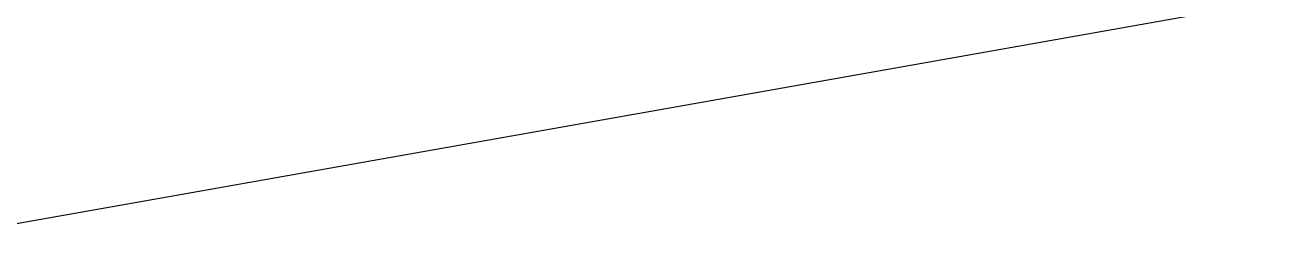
# Model space of a CAD drawing. Header units: millimetres. Extents: x -65527 to 8894748, y -37603 to 223697.
# Drawn here: x -29289.34 to -29281.86, y 101548.86 to 101550.2 of the extents above; entities that cross this region are included whole.
import ezdxf

# ---------------------------------------------------------------- set-up
doc = ezdxf.new("R2010")
doc.units = ezdxf.units.MM
doc.header["$LTSCALE"] = 10
doc.layers.add('Архитектура', color=251, linetype='Continuous')

msp = doc.modelspace()

# ---------------------------------------------------------------- linework, layer by layer
at = {"layer": 'Архитектура', "lineweight": 25, "transparency": 33554684}
msp.add_lwpolyline([(-29287.9056, 101518.0711), (-29293.0973, 101547.3636), (-29292.3071, 101548.4942), (-29269.5677, 101552.5245), (-29268.4371, 101551.7343), (-29267.7349, 101547.7726), (-29268.6528, 101547.3623), (-29268.9354, 101547.5598), (-29273.4974, 101546.7513), (-29273.5962, 101546.6099), (-29275.6993, 101544.5037), (-29276.0868, 101543.1968), (-29275.0442, 101537.3142)], dxfattribs=at)
msp.add_lwpolyline([(-29287.9056, 101518.0711), (-29293.0973, 101547.3636), (-29292.3071, 101548.4942), (-29269.5677, 101552.5245), (-29268.4371, 101551.7343), (-29267.7349, 101547.7726), (-29268.6528, 101547.3623), (-29268.9354, 101547.5598), (-29273.4974, 101546.7513), (-29273.5962, 101546.6099), (-29275.6993, 101544.5037), (-29276.0868, 101543.1968), (-29275.0442, 101537.3142)], dxfattribs=at)
msp.add_lwpolyline([(-29287.9056, 101518.0711), (-29293.0973, 101547.3636), (-29292.3071, 101548.4942), (-29269.5677, 101552.5245), (-29268.4371, 101551.7343), (-29267.7349, 101547.7726), (-29268.6528, 101547.3623), (-29268.9354, 101547.5598), (-29273.4974, 101546.7513), (-29273.5962, 101546.6099), (-29275.6993, 101544.5037), (-29276.0868, 101543.1968), (-29275.0442, 101537.3142)], dxfattribs=at)
msp.add_lwpolyline([(-29287.9056, 101518.0711), (-29293.0973, 101547.3636), (-29292.3071, 101548.4942), (-29269.5677, 101552.5245), (-29268.4371, 101551.7343), (-29267.7349, 101547.7726), (-29268.6528, 101547.3623), (-29268.9354, 101547.5598), (-29273.4974, 101546.7513), (-29273.5962, 101546.6099), (-29275.6993, 101544.5037), (-29276.0868, 101543.1968), (-29275.0442, 101537.3142)], dxfattribs=at)
msp.add_lwpolyline([(-29287.9056, 101518.0711), (-29293.0973, 101547.3636), (-29292.3071, 101548.4942), (-29269.5677, 101552.5245), (-29268.4371, 101551.7343), (-29267.7349, 101547.7726), (-29268.6528, 101547.3623), (-29268.9354, 101547.5598), (-29273.4974, 101546.7513), (-29273.5962, 101546.6099), (-29275.6993, 101544.5037), (-29276.0868, 101543.1968), (-29275.0442, 101537.3142)], dxfattribs=at)
msp.add_lwpolyline([(-29287.9056, 101518.0711), (-29293.0973, 101547.3636), (-29292.3071, 101548.4942), (-29269.5677, 101552.5245), (-29268.4371, 101551.7343), (-29267.7349, 101547.7726), (-29268.6528, 101547.3623), (-29268.9354, 101547.5598), (-29273.4974, 101546.7513), (-29273.5962, 101546.6099), (-29275.6993, 101544.5037), (-29276.0868, 101543.1968), (-29275.0442, 101537.3142)], dxfattribs=at)
msp.add_lwpolyline([(-29287.9056, 101518.0711), (-29293.0973, 101547.3636), (-29292.3071, 101548.4942), (-29269.5677, 101552.5245), (-29268.4371, 101551.7343), (-29267.7349, 101547.7726), (-29268.6528, 101547.3623), (-29268.9354, 101547.5598), (-29273.4974, 101546.7513), (-29273.5962, 101546.6099), (-29275.6993, 101544.5037), (-29276.0868, 101543.1968), (-29275.0442, 101537.3142)], dxfattribs=at)
msp.add_lwpolyline([(-29287.9056, 101518.0711), (-29293.0973, 101547.3636), (-29292.3071, 101548.4942), (-29269.5677, 101552.5245), (-29268.4371, 101551.7343), (-29267.7349, 101547.7726), (-29268.6528, 101547.3623), (-29268.9354, 101547.5598), (-29273.4974, 101546.7513), (-29273.5962, 101546.6099), (-29275.6993, 101544.5037), (-29276.0868, 101543.1968), (-29275.0442, 101537.3142)], dxfattribs=at)
msp.add_lwpolyline([(-29287.9056, 101518.0711), (-29293.0973, 101547.3636), (-29292.3071, 101548.4942), (-29269.5677, 101552.5245), (-29268.4371, 101551.7343), (-29267.7349, 101547.7726), (-29268.6528, 101547.3623), (-29268.9354, 101547.5598), (-29273.4974, 101546.7513), (-29273.5962, 101546.6099), (-29275.6993, 101544.5037), (-29276.0868, 101543.1968), (-29275.0442, 101537.3142)], dxfattribs=at)
msp.add_lwpolyline([(-29287.9056, 101518.0711), (-29293.0973, 101547.3636), (-29292.3071, 101548.4942), (-29269.5677, 101552.5245), (-29268.4371, 101551.7343), (-29267.7349, 101547.7726), (-29268.6528, 101547.3623), (-29268.9354, 101547.5598), (-29273.4974, 101546.7513), (-29273.5962, 101546.6099), (-29275.6993, 101544.5037), (-29276.0868, 101543.1968), (-29275.0442, 101537.3142)], dxfattribs=at)
msp.add_lwpolyline([(-29287.9056, 101518.0711), (-29293.0973, 101547.3636), (-29292.3071, 101548.4942), (-29269.5677, 101552.5245), (-29268.4371, 101551.7343), (-29267.7349, 101547.7726), (-29268.6528, 101547.3623), (-29268.9354, 101547.5598), (-29273.4974, 101546.7513), (-29273.5962, 101546.6099), (-29275.6993, 101544.5037), (-29276.0868, 101543.1968), (-29275.0442, 101537.3142)], dxfattribs=at)
msp.add_lwpolyline([(-29287.9056, 101518.0711), (-29293.0973, 101547.3636), (-29292.3071, 101548.4942), (-29269.5677, 101552.5245), (-29268.4371, 101551.7343), (-29267.7349, 101547.7726), (-29268.6528, 101547.3623), (-29268.9354, 101547.5598), (-29273.4974, 101546.7513), (-29273.5962, 101546.6099), (-29275.6993, 101544.5037), (-29276.0868, 101543.1968), (-29275.0442, 101537.3142)], dxfattribs=at)
msp.add_lwpolyline([(-29287.9056, 101518.0711), (-29293.0973, 101547.3636), (-29292.3071, 101548.4942), (-29269.5677, 101552.5245), (-29268.4371, 101551.7343), (-29267.7349, 101547.7726), (-29268.6528, 101547.3623), (-29268.9354, 101547.5598), (-29273.4974, 101546.7513), (-29273.5962, 101546.6099), (-29275.6993, 101544.5037), (-29276.0868, 101543.1968), (-29275.0442, 101537.3142)], dxfattribs=at)
msp.add_lwpolyline([(-29287.9056, 101518.0711), (-29293.0973, 101547.3636), (-29292.3071, 101548.4942), (-29269.5677, 101552.5245), (-29268.4371, 101551.7343), (-29267.7349, 101547.7726), (-29268.6528, 101547.3623), (-29268.9354, 101547.5598), (-29273.4974, 101546.7513), (-29273.5962, 101546.6099), (-29275.6993, 101544.5037), (-29276.0868, 101543.1968), (-29275.0442, 101537.3142)], dxfattribs=at)
msp.add_lwpolyline([(-29287.9056, 101518.0711), (-29293.0973, 101547.3636), (-29292.3071, 101548.4942), (-29269.5677, 101552.5245), (-29268.4371, 101551.7343), (-29267.7349, 101547.7726), (-29268.6528, 101547.3623), (-29268.9354, 101547.5598), (-29273.4974, 101546.7513), (-29273.5962, 101546.6099), (-29275.6993, 101544.5037), (-29276.0868, 101543.1968), (-29275.0442, 101537.3142)], dxfattribs=at)
msp.add_lwpolyline([(-29287.9056, 101518.0711), (-29293.0973, 101547.3636), (-29292.3071, 101548.4942), (-29269.5677, 101552.5245), (-29268.4371, 101551.7343), (-29267.7349, 101547.7726), (-29268.6528, 101547.3623), (-29268.9354, 101547.5598), (-29273.4974, 101546.7513), (-29273.5962, 101546.6099), (-29275.6993, 101544.5037), (-29276.0868, 101543.1968), (-29275.0442, 101537.3142)], dxfattribs=at)
msp.add_lwpolyline([(-29287.9056, 101518.0711), (-29293.0973, 101547.3636), (-29292.3071, 101548.4942), (-29269.5677, 101552.5245), (-29268.4371, 101551.7343), (-29267.7349, 101547.7726), (-29268.6528, 101547.3623), (-29268.9354, 101547.5598), (-29273.4974, 101546.7513), (-29273.5962, 101546.6099), (-29275.6993, 101544.5037), (-29276.0868, 101543.1968), (-29275.0442, 101537.3142)], dxfattribs=at)
msp.add_lwpolyline([(-29287.9056, 101518.0711), (-29293.0973, 101547.3636), (-29292.3071, 101548.4942), (-29269.5677, 101552.5245), (-29268.4371, 101551.7343), (-29267.7349, 101547.7726), (-29268.6528, 101547.3623), (-29268.9354, 101547.5598), (-29273.4974, 101546.7513), (-29273.5962, 101546.6099), (-29275.6993, 101544.5037), (-29276.0868, 101543.1968), (-29275.0442, 101537.3142)], dxfattribs=at)
msp.add_lwpolyline([(-29287.9056, 101518.0711), (-29293.0973, 101547.3636), (-29292.3071, 101548.4942), (-29269.5677, 101552.5245), (-29268.4371, 101551.7343), (-29267.7349, 101547.7726), (-29268.6528, 101547.3623), (-29268.9354, 101547.5598), (-29273.4974, 101546.7513), (-29273.5962, 101546.6099), (-29275.6993, 101544.5037), (-29276.0868, 101543.1968), (-29275.0442, 101537.3142)], dxfattribs=at)
msp.add_lwpolyline([(-29287.9056, 101518.0711), (-29293.0973, 101547.3636), (-29292.3071, 101548.4942), (-29269.5677, 101552.5245), (-29268.4371, 101551.7343), (-29267.7349, 101547.7726), (-29268.6528, 101547.3623), (-29268.9354, 101547.5598), (-29273.4974, 101546.7513), (-29273.5962, 101546.6099), (-29275.6993, 101544.5037), (-29276.0868, 101543.1968), (-29275.0442, 101537.3142)], dxfattribs=at)
msp.add_lwpolyline([(-29287.9056, 101518.0711), (-29293.0973, 101547.3636), (-29292.3071, 101548.4942), (-29269.5677, 101552.5245), (-29268.4371, 101551.7343), (-29267.7349, 101547.7726), (-29268.6528, 101547.3623), (-29268.9354, 101547.5598), (-29273.4974, 101546.7513), (-29273.5962, 101546.6099), (-29275.6993, 101544.5037), (-29276.0868, 101543.1968), (-29275.0442, 101537.3142)], dxfattribs=at)
msp.add_lwpolyline([(-29287.9056, 101518.0711), (-29293.0973, 101547.3636), (-29292.3071, 101548.4942), (-29269.5677, 101552.5245), (-29268.4371, 101551.7343), (-29267.7349, 101547.7726), (-29268.6528, 101547.3623), (-29268.9354, 101547.5598), (-29273.4974, 101546.7513), (-29273.5962, 101546.6099), (-29275.6993, 101544.5037), (-29276.0868, 101543.1968), (-29275.0442, 101537.3142)], dxfattribs=at)
msp.add_lwpolyline([(-29287.9056, 101518.0711), (-29293.0973, 101547.3636), (-29292.3071, 101548.4942), (-29269.5677, 101552.5245), (-29268.4371, 101551.7343), (-29267.7349, 101547.7726), (-29268.6528, 101547.3623), (-29268.9354, 101547.5598), (-29273.4974, 101546.7513), (-29273.5962, 101546.6099), (-29275.6993, 101544.5037), (-29276.0868, 101543.1968), (-29275.0442, 101537.3142)], dxfattribs=at)
msp.add_lwpolyline([(-29287.9056, 101518.0711), (-29293.0973, 101547.3636), (-29292.3071, 101548.4942), (-29269.5677, 101552.5245), (-29268.4371, 101551.7343), (-29267.7349, 101547.7726), (-29268.6528, 101547.3623), (-29268.9354, 101547.5598), (-29273.4974, 101546.7513), (-29273.5962, 101546.6099), (-29275.6993, 101544.5037), (-29276.0868, 101543.1968), (-29275.0442, 101537.3142)], dxfattribs=at)
msp.add_lwpolyline([(-29287.9056, 101518.0711), (-29293.0973, 101547.3636), (-29292.3071, 101548.4942), (-29269.5677, 101552.5245), (-29268.4371, 101551.7343), (-29267.7349, 101547.7726), (-29268.6528, 101547.3623), (-29268.9354, 101547.5598), (-29273.4974, 101546.7513), (-29273.5962, 101546.6099), (-29275.6993, 101544.5037), (-29276.0868, 101543.1968), (-29275.0442, 101537.3142)], dxfattribs=at)
msp.add_lwpolyline([(-29287.9056, 101518.0711), (-29293.0973, 101547.3636), (-29292.3071, 101548.4942), (-29269.5677, 101552.5245), (-29268.4371, 101551.7343), (-29267.7349, 101547.7726), (-29268.6528, 101547.3623), (-29268.9354, 101547.5598), (-29273.4974, 101546.7513), (-29273.5962, 101546.6099), (-29275.6993, 101544.5037), (-29276.0868, 101543.1968), (-29275.0442, 101537.3142)], dxfattribs=at)
msp.add_lwpolyline([(-29287.9056, 101518.0711), (-29293.0973, 101547.3636), (-29292.3071, 101548.4942), (-29269.5677, 101552.5245), (-29268.4371, 101551.7343), (-29267.7349, 101547.7726), (-29268.6528, 101547.3623), (-29268.9354, 101547.5598), (-29273.4974, 101546.7513), (-29273.5962, 101546.6099), (-29275.6993, 101544.5037), (-29276.0868, 101543.1968), (-29275.0442, 101537.3142)], dxfattribs=at)
msp.add_lwpolyline([(-29287.9056, 101518.0711), (-29293.0973, 101547.3636), (-29292.3071, 101548.4942), (-29269.5677, 101552.5245), (-29268.4371, 101551.7343), (-29267.7349, 101547.7726), (-29268.6528, 101547.3623), (-29268.9354, 101547.5598), (-29273.4974, 101546.7513), (-29273.5962, 101546.6099), (-29275.6993, 101544.5037), (-29276.0868, 101543.1968), (-29275.0442, 101537.3142)], dxfattribs=at)
msp.add_lwpolyline([(-29287.9056, 101518.0711), (-29293.0973, 101547.3636), (-29292.3071, 101548.4942), (-29269.5677, 101552.5245), (-29268.4371, 101551.7343), (-29267.7349, 101547.7726), (-29268.6528, 101547.3623), (-29268.9354, 101547.5598), (-29273.4974, 101546.7513), (-29273.5962, 101546.6099), (-29275.6993, 101544.5037), (-29276.0868, 101543.1968), (-29275.0442, 101537.3142)], dxfattribs=at)
msp.add_lwpolyline([(-29287.9056, 101518.0711), (-29293.0973, 101547.3636), (-29292.3071, 101548.4942), (-29269.5677, 101552.5245), (-29268.4371, 101551.7343), (-29267.7349, 101547.7726), (-29268.6528, 101547.3623), (-29268.9354, 101547.5598), (-29273.4974, 101546.7513), (-29273.5962, 101546.6099), (-29275.6993, 101544.5037), (-29276.0868, 101543.1968), (-29275.0442, 101537.3142)], dxfattribs=at)
msp.add_lwpolyline([(-29287.9056, 101518.0711), (-29293.0973, 101547.3636), (-29292.3071, 101548.4942), (-29269.5677, 101552.5245), (-29268.4371, 101551.7343), (-29267.7349, 101547.7726), (-29268.6528, 101547.3623), (-29268.9354, 101547.5598), (-29273.4974, 101546.7513), (-29273.5962, 101546.6099), (-29275.6993, 101544.5037), (-29276.0868, 101543.1968), (-29275.0442, 101537.3142)], dxfattribs=at)
msp.add_lwpolyline([(-29287.9056, 101518.0711), (-29293.0973, 101547.3636), (-29292.3071, 101548.4942), (-29269.5677, 101552.5245), (-29268.4371, 101551.7343), (-29267.7349, 101547.7726), (-29268.6528, 101547.3623), (-29268.9354, 101547.5598), (-29273.4974, 101546.7513), (-29273.5962, 101546.6099), (-29275.6993, 101544.5037), (-29276.0868, 101543.1968), (-29275.0442, 101537.3142)], dxfattribs=at)
msp.add_lwpolyline([(-29287.9056, 101518.0711), (-29293.0973, 101547.3636), (-29292.3071, 101548.4942), (-29269.5677, 101552.5245), (-29268.4371, 101551.7343), (-29267.7349, 101547.7726), (-29268.6528, 101547.3623), (-29268.9354, 101547.5598), (-29273.4974, 101546.7513), (-29273.5962, 101546.6099), (-29275.6993, 101544.5037), (-29276.0868, 101543.1968), (-29275.0442, 101537.3142)], dxfattribs=at)
msp.add_lwpolyline([(-29287.9056, 101518.0711), (-29293.0973, 101547.3636), (-29292.3071, 101548.4942), (-29269.5677, 101552.5245), (-29268.4371, 101551.7343), (-29267.7349, 101547.7726), (-29268.6528, 101547.3623), (-29268.9354, 101547.5598), (-29273.4974, 101546.7513), (-29273.5962, 101546.6099), (-29275.6993, 101544.5037), (-29276.0868, 101543.1968), (-29275.0442, 101537.3142)], dxfattribs=at)
msp.add_lwpolyline([(-29287.9056, 101518.0711), (-29293.0973, 101547.3636), (-29292.3071, 101548.4942), (-29269.5677, 101552.5245), (-29268.4371, 101551.7343), (-29267.7349, 101547.7726), (-29268.6528, 101547.3623), (-29268.9354, 101547.5598), (-29273.4974, 101546.7513), (-29273.5962, 101546.6099), (-29275.6993, 101544.5037), (-29276.0868, 101543.1968), (-29275.0442, 101537.3142)], dxfattribs=at)
msp.add_lwpolyline([(-29287.9056, 101518.0711), (-29293.0973, 101547.3636), (-29292.3071, 101548.4942), (-29269.5677, 101552.5245), (-29268.4371, 101551.7343), (-29267.7349, 101547.7726), (-29268.6528, 101547.3623), (-29268.9354, 101547.5598), (-29273.4974, 101546.7513), (-29273.5962, 101546.6099), (-29275.6993, 101544.5037), (-29276.0868, 101543.1968), (-29275.0442, 101537.3142)], dxfattribs=at)
msp.add_lwpolyline([(-29287.9056, 101518.0711), (-29293.0973, 101547.3636), (-29292.3071, 101548.4942), (-29269.5677, 101552.5245), (-29268.4371, 101551.7343), (-29267.7349, 101547.7726), (-29268.6528, 101547.3623), (-29268.9354, 101547.5598), (-29273.4974, 101546.7513), (-29273.5962, 101546.6099), (-29275.6993, 101544.5037), (-29276.0868, 101543.1968), (-29275.0442, 101537.3142)], dxfattribs=at)
msp.add_lwpolyline([(-29287.9056, 101518.0711), (-29293.0973, 101547.3636), (-29292.3071, 101548.4942), (-29269.5677, 101552.5245), (-29268.4371, 101551.7343), (-29267.7349, 101547.7726), (-29268.6528, 101547.3623), (-29268.9354, 101547.5598), (-29273.4974, 101546.7513), (-29273.5962, 101546.6099), (-29275.6993, 101544.5037), (-29276.0868, 101543.1968), (-29275.0442, 101537.3142)], dxfattribs=at)
msp.add_lwpolyline([(-29287.9056, 101518.0711), (-29293.0973, 101547.3636), (-29292.3071, 101548.4942), (-29269.5677, 101552.5245), (-29268.4371, 101551.7343), (-29267.7349, 101547.7726), (-29268.6528, 101547.3623), (-29268.9354, 101547.5598), (-29273.4974, 101546.7513), (-29273.5962, 101546.6099), (-29275.6993, 101544.5037), (-29276.0868, 101543.1968), (-29275.0442, 101537.3142)], dxfattribs=at)
msp.add_lwpolyline([(-29287.9056, 101518.0711), (-29293.0973, 101547.3636), (-29292.3071, 101548.4942), (-29269.5677, 101552.5245), (-29268.4371, 101551.7343), (-29267.7349, 101547.7726), (-29268.6528, 101547.3623), (-29268.9354, 101547.5598), (-29273.4974, 101546.7513), (-29273.5962, 101546.6099), (-29275.6993, 101544.5037), (-29276.0868, 101543.1968), (-29275.0442, 101537.3142)], dxfattribs=at)
msp.add_lwpolyline([(-29287.9056, 101518.0711), (-29293.0973, 101547.3636), (-29292.3071, 101548.4942), (-29269.5677, 101552.5245), (-29268.4371, 101551.7343), (-29267.7349, 101547.7726), (-29268.6528, 101547.3623), (-29268.9354, 101547.5598), (-29273.4974, 101546.7513), (-29273.5962, 101546.6099), (-29275.6993, 101544.5037), (-29276.0868, 101543.1968), (-29275.0442, 101537.3142)], dxfattribs=at)
msp.add_lwpolyline([(-29287.9056, 101518.0711), (-29293.0973, 101547.3636), (-29292.3071, 101548.4942), (-29269.5677, 101552.5245), (-29268.4371, 101551.7343), (-29267.7349, 101547.7726), (-29268.6528, 101547.3623), (-29268.9354, 101547.5598), (-29273.4974, 101546.7513), (-29273.5962, 101546.6099), (-29275.6993, 101544.5037), (-29276.0868, 101543.1968), (-29275.0442, 101537.3142)], dxfattribs=at)
msp.add_lwpolyline([(-29287.9056, 101518.0711), (-29293.0973, 101547.3636), (-29292.3071, 101548.4942), (-29269.5677, 101552.5245), (-29268.4371, 101551.7343), (-29267.7349, 101547.7726), (-29268.6528, 101547.3623), (-29268.9354, 101547.5598), (-29273.4974, 101546.7513), (-29273.5962, 101546.6099), (-29275.6993, 101544.5037), (-29276.0868, 101543.1968), (-29275.0442, 101537.3142)], dxfattribs=at)
msp.add_lwpolyline([(-29287.9056, 101518.0711), (-29293.0973, 101547.3636), (-29292.3071, 101548.4942), (-29269.5677, 101552.5245), (-29268.4371, 101551.7343), (-29267.7349, 101547.7726), (-29268.6528, 101547.3623), (-29268.9354, 101547.5598), (-29273.4974, 101546.7513), (-29273.5962, 101546.6099), (-29275.6993, 101544.5037), (-29276.0868, 101543.1968), (-29275.0442, 101537.3142)], dxfattribs=at)
msp.add_lwpolyline([(-29287.9056, 101518.0711), (-29293.0973, 101547.3636), (-29292.3071, 101548.4942), (-29269.5677, 101552.5245), (-29268.4371, 101551.7343), (-29267.7349, 101547.7726), (-29268.6528, 101547.3623), (-29268.9354, 101547.5598), (-29273.4974, 101546.7513), (-29273.5962, 101546.6099), (-29275.6993, 101544.5037), (-29276.0868, 101543.1968), (-29275.0442, 101537.3142)], dxfattribs=at)
msp.add_lwpolyline([(-29287.9056, 101518.0711), (-29293.0973, 101547.3636), (-29292.3071, 101548.4942), (-29269.5677, 101552.5245), (-29268.4371, 101551.7343), (-29267.7349, 101547.7726), (-29268.6528, 101547.3623), (-29268.9354, 101547.5598), (-29273.4974, 101546.7513), (-29273.5962, 101546.6099), (-29275.6993, 101544.5037), (-29276.0868, 101543.1968), (-29275.0442, 101537.3142)], dxfattribs=at)
msp.add_lwpolyline([(-29287.9056, 101518.0711), (-29293.0973, 101547.3636), (-29292.3071, 101548.4942), (-29269.5677, 101552.5245), (-29268.4371, 101551.7343), (-29267.7349, 101547.7726), (-29268.6528, 101547.3623), (-29268.9354, 101547.5598), (-29273.4974, 101546.7513), (-29273.5962, 101546.6099), (-29275.6993, 101544.5037), (-29276.0868, 101543.1968), (-29275.0442, 101537.3142)], dxfattribs=at)
msp.add_lwpolyline([(-29287.9056, 101518.0711), (-29293.0973, 101547.3636), (-29292.3071, 101548.4942), (-29269.5677, 101552.5245), (-29268.4371, 101551.7343), (-29267.7349, 101547.7726), (-29268.6528, 101547.3623), (-29268.9354, 101547.5598), (-29273.4974, 101546.7513), (-29273.5962, 101546.6099), (-29275.6993, 101544.5037), (-29276.0868, 101543.1968), (-29275.0442, 101537.3142)], dxfattribs=at)
msp.add_lwpolyline([(-29287.9056, 101518.0711), (-29293.0973, 101547.3636), (-29292.3071, 101548.4942), (-29269.5677, 101552.5245), (-29268.4371, 101551.7343), (-29267.7349, 101547.7726), (-29268.6528, 101547.3623), (-29268.9354, 101547.5598), (-29273.4974, 101546.7513), (-29273.5962, 101546.6099), (-29275.6993, 101544.5037), (-29276.0868, 101543.1968), (-29275.0442, 101537.3142)], dxfattribs=at)
msp.add_lwpolyline([(-29287.9056, 101518.0711), (-29293.0973, 101547.3636), (-29292.3071, 101548.4942), (-29269.5677, 101552.5245), (-29268.4371, 101551.7343), (-29267.7349, 101547.7726), (-29268.6528, 101547.3623), (-29268.9354, 101547.5598), (-29273.4974, 101546.7513), (-29273.5962, 101546.6099), (-29275.6993, 101544.5037), (-29276.0868, 101543.1968), (-29275.0442, 101537.3142)], dxfattribs=at)
msp.add_lwpolyline([(-29287.9056, 101518.0711), (-29293.0973, 101547.3636), (-29292.3071, 101548.4942), (-29269.5677, 101552.5245), (-29268.4371, 101551.7343), (-29267.7349, 101547.7726), (-29268.6528, 101547.3623), (-29268.9354, 101547.5598), (-29273.4974, 101546.7513), (-29273.5962, 101546.6099), (-29275.6993, 101544.5037), (-29276.0868, 101543.1968), (-29275.0442, 101537.3142)], dxfattribs=at)
msp.add_lwpolyline([(-29287.9056, 101518.0711), (-29293.0973, 101547.3636), (-29292.3071, 101548.4942), (-29269.5677, 101552.5245), (-29268.4371, 101551.7343), (-29267.7349, 101547.7726), (-29268.6528, 101547.3623), (-29268.9354, 101547.5598), (-29273.4974, 101546.7513), (-29273.5962, 101546.6099), (-29275.6993, 101544.5037), (-29276.0868, 101543.1968), (-29275.0442, 101537.3142)], dxfattribs=at)
msp.add_lwpolyline([(-29287.9056, 101518.0711), (-29293.0973, 101547.3636), (-29292.3071, 101548.4942), (-29269.5677, 101552.5245), (-29268.4371, 101551.7343), (-29267.7349, 101547.7726), (-29268.6528, 101547.3623), (-29268.9354, 101547.5598), (-29273.4974, 101546.7513), (-29273.5962, 101546.6099), (-29275.6993, 101544.5037), (-29276.0868, 101543.1968), (-29275.0442, 101537.3142)], dxfattribs=at)
msp.add_lwpolyline([(-29287.9056, 101518.0711), (-29293.0973, 101547.3636), (-29292.3071, 101548.4942), (-29269.5677, 101552.5245), (-29268.4371, 101551.7343), (-29267.7349, 101547.7726), (-29268.6528, 101547.3623), (-29268.9354, 101547.5598), (-29273.4974, 101546.7513), (-29273.5962, 101546.6099), (-29275.6993, 101544.5037), (-29276.0868, 101543.1968), (-29275.0442, 101537.3142)], dxfattribs=at)
msp.add_lwpolyline([(-29287.9056, 101518.0711), (-29293.0973, 101547.3636), (-29292.3071, 101548.4942), (-29269.5677, 101552.5245), (-29268.4371, 101551.7343), (-29267.7349, 101547.7726), (-29268.6528, 101547.3623), (-29268.9354, 101547.5598), (-29273.4974, 101546.7513), (-29273.5962, 101546.6099), (-29275.6993, 101544.5037), (-29276.0868, 101543.1968), (-29275.0442, 101537.3142)], dxfattribs=at)
msp.add_lwpolyline([(-29287.9056, 101518.0711), (-29293.0973, 101547.3636), (-29292.3071, 101548.4942), (-29269.5677, 101552.5245), (-29268.4371, 101551.7343), (-29267.7349, 101547.7726), (-29268.6528, 101547.3623), (-29268.9354, 101547.5598), (-29273.4974, 101546.7513), (-29273.5962, 101546.6099), (-29275.6993, 101544.5037), (-29276.0868, 101543.1968), (-29275.0442, 101537.3142)], dxfattribs=at)
msp.add_lwpolyline([(-29287.9056, 101518.0711), (-29293.0973, 101547.3636), (-29292.3071, 101548.4942), (-29269.5677, 101552.5245), (-29268.4371, 101551.7343), (-29267.7349, 101547.7726), (-29268.6528, 101547.3623), (-29268.9354, 101547.5598), (-29273.4974, 101546.7513), (-29273.5962, 101546.6099), (-29275.6993, 101544.5037), (-29276.0868, 101543.1968), (-29275.0442, 101537.3142)], dxfattribs=at)
msp.add_lwpolyline([(-29287.9056, 101518.0711), (-29293.0973, 101547.3636), (-29292.3071, 101548.4942), (-29269.5677, 101552.5245), (-29268.4371, 101551.7343), (-29267.7349, 101547.7726), (-29268.6528, 101547.3623), (-29268.9354, 101547.5598), (-29273.4974, 101546.7513), (-29273.5962, 101546.6099), (-29275.6993, 101544.5037), (-29276.0868, 101543.1968), (-29275.0442, 101537.3142)], dxfattribs=at)
msp.add_lwpolyline([(-29287.9056, 101518.0711), (-29293.0973, 101547.3636), (-29292.3071, 101548.4942), (-29269.5677, 101552.5245), (-29268.4371, 101551.7343), (-29267.7349, 101547.7726), (-29268.6528, 101547.3623), (-29268.9354, 101547.5598), (-29273.4974, 101546.7513), (-29273.5962, 101546.6099), (-29275.6993, 101544.5037), (-29276.0868, 101543.1968), (-29275.0442, 101537.3142)], dxfattribs=at)
msp.add_lwpolyline([(-29287.9056, 101518.0711), (-29293.0973, 101547.3636), (-29292.3071, 101548.4942), (-29269.5677, 101552.5245), (-29268.4371, 101551.7343), (-29267.7349, 101547.7726), (-29268.6528, 101547.3623), (-29268.9354, 101547.5598), (-29273.4974, 101546.7513), (-29273.5962, 101546.6099), (-29275.6993, 101544.5037), (-29276.0868, 101543.1968), (-29275.0442, 101537.3142)], dxfattribs=at)
msp.add_lwpolyline([(-29287.9056, 101518.0711), (-29293.0973, 101547.3636), (-29292.3071, 101548.4942), (-29269.5677, 101552.5245), (-29268.4371, 101551.7343), (-29267.7349, 101547.7726), (-29268.6528, 101547.3623), (-29268.9354, 101547.5598), (-29273.4974, 101546.7513), (-29273.5962, 101546.6099), (-29275.6993, 101544.5037), (-29276.0868, 101543.1968), (-29275.0442, 101537.3142)], dxfattribs=at)
msp.add_lwpolyline([(-29287.9056, 101518.0711), (-29293.0973, 101547.3636), (-29292.3071, 101548.4942), (-29269.5677, 101552.5245), (-29268.4371, 101551.7343), (-29267.7349, 101547.7726), (-29268.6528, 101547.3623), (-29268.9354, 101547.5598), (-29273.4974, 101546.7513), (-29273.5962, 101546.6099), (-29275.6993, 101544.5037), (-29276.0868, 101543.1968), (-29275.0442, 101537.3142)], dxfattribs=at)
msp.add_lwpolyline([(-29287.9056, 101518.0711), (-29293.0973, 101547.3636), (-29292.3071, 101548.4942), (-29269.5677, 101552.5245), (-29268.4371, 101551.7343), (-29267.7349, 101547.7726), (-29268.6528, 101547.3623), (-29268.9354, 101547.5598), (-29273.4974, 101546.7513), (-29273.5962, 101546.6099), (-29275.6993, 101544.5037), (-29276.0868, 101543.1968), (-29275.0442, 101537.3142)], dxfattribs=at)
msp.add_lwpolyline([(-29287.9056, 101518.0711), (-29293.0973, 101547.3636), (-29292.3071, 101548.4942), (-29269.5677, 101552.5245), (-29268.4371, 101551.7343), (-29267.7349, 101547.7726), (-29268.6528, 101547.3623), (-29268.9354, 101547.5598), (-29273.4974, 101546.7513), (-29273.5962, 101546.6099), (-29275.6993, 101544.5037), (-29276.0868, 101543.1968), (-29275.0442, 101537.3142)], dxfattribs=at)
msp.add_lwpolyline([(-29287.9056, 101518.0711), (-29293.0973, 101547.3636), (-29292.3071, 101548.4942), (-29269.5677, 101552.5245), (-29268.4371, 101551.7343), (-29267.7349, 101547.7726), (-29268.6528, 101547.3623), (-29268.9354, 101547.5598), (-29273.4974, 101546.7513), (-29273.5962, 101546.6099), (-29275.6993, 101544.5037), (-29276.0868, 101543.1968), (-29275.0442, 101537.3142)], dxfattribs=at)
msp.add_lwpolyline([(-29287.9056, 101518.0711), (-29293.0973, 101547.3636), (-29292.3071, 101548.4942), (-29269.5677, 101552.5245), (-29268.4371, 101551.7343), (-29267.7349, 101547.7726), (-29268.6528, 101547.3623), (-29268.9354, 101547.5598), (-29273.4974, 101546.7513), (-29273.5962, 101546.6099), (-29275.6993, 101544.5037), (-29276.0868, 101543.1968), (-29275.0442, 101537.3142)], dxfattribs=at)
msp.add_lwpolyline([(-29287.9056, 101518.0711), (-29293.0973, 101547.3636), (-29292.3071, 101548.4942), (-29269.5677, 101552.5245), (-29268.4371, 101551.7343), (-29267.7349, 101547.7726), (-29268.6528, 101547.3623), (-29268.9354, 101547.5598), (-29273.4974, 101546.7513), (-29273.5962, 101546.6099), (-29275.6993, 101544.5037), (-29276.0868, 101543.1968), (-29275.0442, 101537.3142)], dxfattribs=at)
msp.add_lwpolyline([(-29287.9056, 101518.0711), (-29293.0973, 101547.3636), (-29292.3071, 101548.4942), (-29269.5677, 101552.5245), (-29268.4371, 101551.7343), (-29267.7349, 101547.7726), (-29268.6528, 101547.3623), (-29268.9354, 101547.5598), (-29273.4974, 101546.7513), (-29273.5962, 101546.6099), (-29275.6993, 101544.5037), (-29276.0868, 101543.1968), (-29275.0442, 101537.3142)], dxfattribs=at)
msp.add_lwpolyline([(-29287.9056, 101518.0711), (-29293.0973, 101547.3636), (-29292.3071, 101548.4942), (-29269.5677, 101552.5245), (-29268.4371, 101551.7343), (-29267.7349, 101547.7726), (-29268.6528, 101547.3623), (-29268.9354, 101547.5598), (-29273.4974, 101546.7513), (-29273.5962, 101546.6099), (-29275.6993, 101544.5037), (-29276.0868, 101543.1968), (-29275.0442, 101537.3142)], dxfattribs=at)
msp.add_lwpolyline([(-29287.9056, 101518.0711), (-29293.0973, 101547.3636), (-29292.3071, 101548.4942), (-29269.5677, 101552.5245), (-29268.4371, 101551.7343), (-29267.7349, 101547.7726), (-29268.6528, 101547.3623), (-29268.9354, 101547.5598), (-29273.4974, 101546.7513), (-29273.5962, 101546.6099), (-29275.6993, 101544.5037), (-29276.0868, 101543.1968), (-29275.0442, 101537.3142)], dxfattribs=at)
msp.add_lwpolyline([(-29287.9056, 101518.0711), (-29293.0973, 101547.3636), (-29292.3071, 101548.4942), (-29269.5677, 101552.5245), (-29268.4371, 101551.7343), (-29267.7349, 101547.7726), (-29268.6528, 101547.3623), (-29268.9354, 101547.5598), (-29273.4974, 101546.7513), (-29273.5962, 101546.6099), (-29275.6993, 101544.5037), (-29276.0868, 101543.1968), (-29275.0442, 101537.3142)], dxfattribs=at)
msp.add_lwpolyline([(-29287.9056, 101518.0711), (-29293.0973, 101547.3636), (-29292.3071, 101548.4942), (-29269.5677, 101552.5245), (-29268.4371, 101551.7343), (-29267.7349, 101547.7726), (-29268.6528, 101547.3623), (-29268.9354, 101547.5598), (-29273.4974, 101546.7513), (-29273.5962, 101546.6099), (-29275.6993, 101544.5037), (-29276.0868, 101543.1968), (-29275.0442, 101537.3142)], dxfattribs=at)
msp.add_lwpolyline([(-29287.9056, 101518.0711), (-29293.0973, 101547.3636), (-29292.3071, 101548.4942), (-29269.5677, 101552.5245), (-29268.4371, 101551.7343), (-29267.7349, 101547.7726), (-29268.6528, 101547.3623), (-29268.9354, 101547.5598), (-29273.4974, 101546.7513), (-29273.5962, 101546.6099), (-29275.6993, 101544.5037), (-29276.0868, 101543.1968), (-29275.0442, 101537.3142)], dxfattribs=at)
msp.add_lwpolyline([(-29287.9056, 101518.0711), (-29293.0973, 101547.3636), (-29292.3071, 101548.4942), (-29269.5677, 101552.5245), (-29268.4371, 101551.7343), (-29267.7349, 101547.7726), (-29268.6528, 101547.3623), (-29268.9354, 101547.5598), (-29273.4974, 101546.7513), (-29273.5962, 101546.6099), (-29275.6993, 101544.5037), (-29276.0868, 101543.1968), (-29275.0442, 101537.3142)], dxfattribs=at)
msp.add_lwpolyline([(-29287.9056, 101518.0711), (-29293.0973, 101547.3636), (-29292.3071, 101548.4942), (-29269.5677, 101552.5245), (-29268.4371, 101551.7343), (-29267.7349, 101547.7726), (-29268.6528, 101547.3623), (-29268.9354, 101547.5598), (-29273.4974, 101546.7513), (-29273.5962, 101546.6099), (-29275.6993, 101544.5037), (-29276.0868, 101543.1968), (-29275.0442, 101537.3142)], dxfattribs=at)
msp.add_lwpolyline([(-29287.9056, 101518.0711), (-29293.0973, 101547.3636), (-29292.3071, 101548.4942), (-29269.5677, 101552.5245), (-29268.4371, 101551.7343), (-29267.7349, 101547.7726), (-29268.6528, 101547.3623), (-29268.9354, 101547.5598), (-29273.4974, 101546.7513), (-29273.5962, 101546.6099), (-29275.6993, 101544.5037), (-29276.0868, 101543.1968), (-29275.0442, 101537.3142)], dxfattribs=at)
msp.add_lwpolyline([(-29287.9056, 101518.0711), (-29293.0973, 101547.3636), (-29292.3071, 101548.4942), (-29269.5677, 101552.5245), (-29268.4371, 101551.7343), (-29267.7349, 101547.7726), (-29268.6528, 101547.3623), (-29268.9354, 101547.5598), (-29273.4974, 101546.7513), (-29273.5962, 101546.6099), (-29275.6993, 101544.5037), (-29276.0868, 101543.1968), (-29275.0442, 101537.3142)], dxfattribs=at)
msp.add_lwpolyline([(-29287.9056, 101518.0711), (-29293.0973, 101547.3636), (-29292.3071, 101548.4942), (-29269.5677, 101552.5245), (-29268.4371, 101551.7343), (-29267.7349, 101547.7726), (-29268.6528, 101547.3623), (-29268.9354, 101547.5598), (-29273.4974, 101546.7513), (-29273.5962, 101546.6099), (-29275.6993, 101544.5037), (-29276.0868, 101543.1968), (-29275.0442, 101537.3142)], dxfattribs=at)
msp.add_lwpolyline([(-29287.9056, 101518.0711), (-29293.0973, 101547.3636), (-29292.3071, 101548.4942), (-29269.5677, 101552.5245), (-29268.4371, 101551.7343), (-29267.7349, 101547.7726), (-29268.6528, 101547.3623), (-29268.9354, 101547.5598), (-29273.4974, 101546.7513), (-29273.5962, 101546.6099), (-29275.6993, 101544.5037), (-29276.0868, 101543.1968), (-29275.0442, 101537.3142)], dxfattribs=at)
msp.add_lwpolyline([(-29287.9056, 101518.0711), (-29293.0973, 101547.3636), (-29292.3071, 101548.4942), (-29269.5677, 101552.5245), (-29268.4371, 101551.7343), (-29267.7349, 101547.7726), (-29268.6528, 101547.3623), (-29268.9354, 101547.5598), (-29273.4974, 101546.7513), (-29273.5962, 101546.6099), (-29275.6993, 101544.5037), (-29276.0868, 101543.1968), (-29275.0442, 101537.3142)], dxfattribs=at)
msp.add_lwpolyline([(-29287.9056, 101518.0711), (-29293.0973, 101547.3636), (-29292.3071, 101548.4942), (-29269.5677, 101552.5245), (-29268.4371, 101551.7343), (-29267.7349, 101547.7726), (-29268.6528, 101547.3623), (-29268.9354, 101547.5598), (-29273.4974, 101546.7513), (-29273.5962, 101546.6099), (-29275.6993, 101544.5037), (-29276.0868, 101543.1968), (-29275.0442, 101537.3142)], dxfattribs=at)
msp.add_lwpolyline([(-29287.9056, 101518.0711), (-29293.0973, 101547.3636), (-29292.3071, 101548.4942), (-29269.5677, 101552.5245), (-29268.4371, 101551.7343), (-29267.7349, 101547.7726), (-29268.6528, 101547.3623), (-29268.9354, 101547.5598), (-29273.4974, 101546.7513), (-29273.5962, 101546.6099), (-29275.6993, 101544.5037), (-29276.0868, 101543.1968), (-29275.0442, 101537.3142)], dxfattribs=at)
msp.add_lwpolyline([(-29287.9056, 101518.0711), (-29293.0973, 101547.3636), (-29292.3071, 101548.4942), (-29269.5677, 101552.5245), (-29268.4371, 101551.7343), (-29267.7349, 101547.7726), (-29268.6528, 101547.3623), (-29268.9354, 101547.5598), (-29273.4974, 101546.7513), (-29273.5962, 101546.6099), (-29275.6993, 101544.5037), (-29276.0868, 101543.1968), (-29275.0442, 101537.3142)], dxfattribs=at)
msp.add_lwpolyline([(-29287.9056, 101518.0711), (-29293.0973, 101547.3636), (-29292.3071, 101548.4942), (-29269.5677, 101552.5245), (-29268.4371, 101551.7343), (-29267.7349, 101547.7726), (-29268.6528, 101547.3623), (-29268.9354, 101547.5598), (-29273.4974, 101546.7513), (-29273.5962, 101546.6099), (-29275.6993, 101544.5037), (-29276.0868, 101543.1968), (-29275.0442, 101537.3142)], dxfattribs=at)
msp.add_lwpolyline([(-29287.9056, 101518.0711), (-29293.0973, 101547.3636), (-29292.3071, 101548.4942), (-29269.5677, 101552.5245), (-29268.4371, 101551.7343), (-29267.7349, 101547.7726), (-29268.6528, 101547.3623), (-29268.9354, 101547.5598), (-29273.4974, 101546.7513), (-29273.5962, 101546.6099), (-29275.6993, 101544.5037), (-29276.0868, 101543.1968), (-29275.0442, 101537.3142)], dxfattribs=at)
msp.add_lwpolyline([(-29287.9056, 101518.0711), (-29293.0973, 101547.3636), (-29292.3071, 101548.4942), (-29269.5677, 101552.5245), (-29268.4371, 101551.7343), (-29267.7349, 101547.7726), (-29268.6528, 101547.3623), (-29268.9354, 101547.5598), (-29273.4974, 101546.7513), (-29273.5962, 101546.6099), (-29275.6993, 101544.5037), (-29276.0868, 101543.1968), (-29275.0442, 101537.3142)], dxfattribs=at)
msp.add_lwpolyline([(-29287.9056, 101518.0711), (-29293.0973, 101547.3636), (-29292.3071, 101548.4942), (-29269.5677, 101552.5245), (-29268.4371, 101551.7343), (-29267.7349, 101547.7726), (-29268.6528, 101547.3623), (-29268.9354, 101547.5598), (-29273.4974, 101546.7513), (-29273.5962, 101546.6099), (-29275.6993, 101544.5037), (-29276.0868, 101543.1968), (-29275.0442, 101537.3142)], dxfattribs=at)
msp.add_lwpolyline([(-29287.9056, 101518.0711), (-29293.0973, 101547.3636), (-29292.3071, 101548.4942), (-29269.5677, 101552.5245), (-29268.4371, 101551.7343), (-29267.7349, 101547.7726), (-29268.6528, 101547.3623), (-29268.9354, 101547.5598), (-29273.4974, 101546.7513), (-29273.5962, 101546.6099), (-29275.6993, 101544.5037), (-29276.0868, 101543.1968), (-29275.0442, 101537.3142)], dxfattribs=at)
msp.add_lwpolyline([(-29287.9056, 101518.0711), (-29293.0973, 101547.3636), (-29292.3071, 101548.4942), (-29269.5677, 101552.5245), (-29268.4371, 101551.7343), (-29267.7349, 101547.7726), (-29268.6528, 101547.3623), (-29268.9354, 101547.5598), (-29273.4974, 101546.7513), (-29273.5962, 101546.6099), (-29275.6993, 101544.5037), (-29276.0868, 101543.1968), (-29275.0442, 101537.3142)], dxfattribs=at)
msp.add_lwpolyline([(-29287.9056, 101518.0711), (-29293.0973, 101547.3636), (-29292.3071, 101548.4942), (-29269.5677, 101552.5245), (-29268.4371, 101551.7343), (-29267.7349, 101547.7726), (-29268.6528, 101547.3623), (-29268.9354, 101547.5598), (-29273.4974, 101546.7513), (-29273.5962, 101546.6099), (-29275.6993, 101544.5037), (-29276.0868, 101543.1968), (-29275.0442, 101537.3142)], dxfattribs=at)
msp.add_lwpolyline([(-29287.9056, 101518.0711), (-29293.0973, 101547.3636), (-29292.3071, 101548.4942), (-29269.5677, 101552.5245), (-29268.4371, 101551.7343), (-29267.7349, 101547.7726), (-29268.6528, 101547.3623), (-29268.9354, 101547.5598), (-29273.4974, 101546.7513), (-29273.5962, 101546.6099), (-29275.6993, 101544.5037), (-29276.0868, 101543.1968), (-29275.0442, 101537.3142)], dxfattribs=at)
msp.add_lwpolyline([(-29287.9056, 101518.0711), (-29293.0973, 101547.3636), (-29292.3071, 101548.4942), (-29269.5677, 101552.5245), (-29268.4371, 101551.7343), (-29267.7349, 101547.7726), (-29268.6528, 101547.3623), (-29268.9354, 101547.5598), (-29273.4974, 101546.7513), (-29273.5962, 101546.6099), (-29275.6993, 101544.5037), (-29276.0868, 101543.1968), (-29275.0442, 101537.3142)], dxfattribs=at)
msp.add_lwpolyline([(-29287.9056, 101518.0711), (-29293.0973, 101547.3636), (-29292.3071, 101548.4942), (-29269.5677, 101552.5245), (-29268.4371, 101551.7343), (-29267.7349, 101547.7726), (-29268.6528, 101547.3623), (-29268.9354, 101547.5598), (-29273.4974, 101546.7513), (-29273.5962, 101546.6099), (-29275.6993, 101544.5037), (-29276.0868, 101543.1968), (-29275.0442, 101537.3142)], dxfattribs=at)
msp.add_lwpolyline([(-29287.9056, 101518.0711), (-29293.0973, 101547.3636), (-29292.3071, 101548.4942), (-29269.5677, 101552.5245), (-29268.4371, 101551.7343), (-29267.7349, 101547.7726), (-29268.6528, 101547.3623), (-29268.9354, 101547.5598), (-29273.4974, 101546.7513), (-29273.5962, 101546.6099), (-29275.6993, 101544.5037), (-29276.0868, 101543.1968), (-29275.0442, 101537.3142)], dxfattribs=at)
msp.add_lwpolyline([(-29287.9056, 101518.0711), (-29293.0973, 101547.3636), (-29292.3071, 101548.4942), (-29269.5677, 101552.5245), (-29268.4371, 101551.7343), (-29267.7349, 101547.7726), (-29268.6528, 101547.3623), (-29268.9354, 101547.5598), (-29273.4974, 101546.7513), (-29273.5962, 101546.6099), (-29275.6993, 101544.5037), (-29276.0868, 101543.1968), (-29275.0442, 101537.3142)], dxfattribs=at)
msp.add_lwpolyline([(-29287.9056, 101518.0711), (-29293.0973, 101547.3636), (-29292.3071, 101548.4942), (-29269.5677, 101552.5245), (-29268.4371, 101551.7343), (-29267.7349, 101547.7726), (-29268.6528, 101547.3623), (-29268.9354, 101547.5598), (-29273.4974, 101546.7513), (-29273.5962, 101546.6099), (-29275.6993, 101544.5037), (-29276.0868, 101543.1968), (-29275.0442, 101537.3142)], dxfattribs=at)
msp.add_lwpolyline([(-29287.9056, 101518.0711), (-29293.0973, 101547.3636), (-29292.3071, 101548.4942), (-29269.5677, 101552.5245), (-29268.4371, 101551.7343), (-29267.7349, 101547.7726), (-29268.6528, 101547.3623), (-29268.9354, 101547.5598), (-29273.4974, 101546.7513), (-29273.5962, 101546.6099), (-29275.6993, 101544.5037), (-29276.0868, 101543.1968), (-29275.0442, 101537.3142)], dxfattribs=at)
msp.add_lwpolyline([(-29287.9056, 101518.0711), (-29293.0973, 101547.3636), (-29292.3071, 101548.4942), (-29269.5677, 101552.5245), (-29268.4371, 101551.7343), (-29267.7349, 101547.7726), (-29268.6528, 101547.3623), (-29268.9354, 101547.5598), (-29273.4974, 101546.7513), (-29273.5962, 101546.6099), (-29275.6993, 101544.5037), (-29276.0868, 101543.1968), (-29275.0442, 101537.3142)], dxfattribs=at)
msp.add_lwpolyline([(-29287.9056, 101518.0711), (-29293.0973, 101547.3636), (-29292.3071, 101548.4942), (-29269.5677, 101552.5245), (-29268.4371, 101551.7343), (-29267.7349, 101547.7726), (-29268.6528, 101547.3623), (-29268.9354, 101547.5598), (-29273.4974, 101546.7513), (-29273.5962, 101546.6099), (-29275.6993, 101544.5037), (-29276.0868, 101543.1968), (-29275.0442, 101537.3142)], dxfattribs=at)
msp.add_lwpolyline([(-29287.9056, 101518.0711), (-29293.0973, 101547.3636), (-29292.3071, 101548.4942), (-29269.5677, 101552.5245), (-29268.4371, 101551.7343), (-29267.7349, 101547.7726), (-29268.6528, 101547.3623), (-29268.9354, 101547.5598), (-29273.4974, 101546.7513), (-29273.5962, 101546.6099), (-29275.6993, 101544.5037), (-29276.0868, 101543.1968), (-29275.0442, 101537.3142)], dxfattribs=at)
msp.add_lwpolyline([(-29287.9056, 101518.0711), (-29293.0973, 101547.3636), (-29292.3071, 101548.4942), (-29269.5677, 101552.5245), (-29268.4371, 101551.7343), (-29267.7349, 101547.7726), (-29268.6528, 101547.3623), (-29268.9354, 101547.5598), (-29273.4974, 101546.7513), (-29273.5962, 101546.6099), (-29275.6993, 101544.5037), (-29276.0868, 101543.1968), (-29275.0442, 101537.3142)], dxfattribs=at)
msp.add_lwpolyline([(-29287.9056, 101518.0711), (-29293.0973, 101547.3636), (-29292.3071, 101548.4942), (-29269.5677, 101552.5245), (-29268.4371, 101551.7343), (-29267.7349, 101547.7726), (-29268.6528, 101547.3623), (-29268.9354, 101547.5598), (-29273.4974, 101546.7513), (-29273.5962, 101546.6099), (-29275.6993, 101544.5037), (-29276.0868, 101543.1968), (-29275.0442, 101537.3142)], dxfattribs=at)
msp.add_lwpolyline([(-29287.9056, 101518.0711), (-29293.0973, 101547.3636), (-29292.3071, 101548.4942), (-29269.5677, 101552.5245), (-29268.4371, 101551.7343), (-29267.7349, 101547.7726), (-29268.6528, 101547.3623), (-29268.9354, 101547.5598), (-29273.4974, 101546.7513), (-29273.5962, 101546.6099), (-29275.6993, 101544.5037), (-29276.0868, 101543.1968), (-29275.0442, 101537.3142)], dxfattribs=at)
msp.add_lwpolyline([(-29287.9056, 101518.0711), (-29293.0973, 101547.3636), (-29292.3071, 101548.4942), (-29269.5677, 101552.5245), (-29268.4371, 101551.7343), (-29267.7349, 101547.7726), (-29268.6528, 101547.3623), (-29268.9354, 101547.5598), (-29273.4974, 101546.7513), (-29273.5962, 101546.6099), (-29275.6993, 101544.5037), (-29276.0868, 101543.1968), (-29275.0442, 101537.3142)], dxfattribs=at)
msp.add_lwpolyline([(-29287.9056, 101518.0711), (-29293.0973, 101547.3636), (-29292.3071, 101548.4942), (-29269.5677, 101552.5245), (-29268.4371, 101551.7343), (-29267.7349, 101547.7726), (-29268.6528, 101547.3623), (-29268.9354, 101547.5598), (-29273.4974, 101546.7513), (-29273.5962, 101546.6099), (-29275.6993, 101544.5037), (-29276.0868, 101543.1968), (-29275.0442, 101537.3142)], dxfattribs=at)
msp.add_lwpolyline([(-29287.9056, 101518.0711), (-29293.0973, 101547.3636), (-29292.3071, 101548.4942), (-29269.5677, 101552.5245), (-29268.4371, 101551.7343), (-29267.7349, 101547.7726), (-29268.6528, 101547.3623), (-29268.9354, 101547.5598), (-29273.4974, 101546.7513), (-29273.5962, 101546.6099), (-29275.6993, 101544.5037), (-29276.0868, 101543.1968), (-29275.0442, 101537.3142)], dxfattribs=at)
msp.add_lwpolyline([(-29287.9056, 101518.0711), (-29293.0973, 101547.3636), (-29292.3071, 101548.4942), (-29269.5677, 101552.5245), (-29268.4371, 101551.7343), (-29267.7349, 101547.7726), (-29268.6528, 101547.3623), (-29268.9354, 101547.5598), (-29273.4974, 101546.7513), (-29273.5962, 101546.6099), (-29275.6993, 101544.5037), (-29276.0868, 101543.1968), (-29275.0442, 101537.3142)], dxfattribs=at)
msp.add_lwpolyline([(-29287.9056, 101518.0711), (-29293.0973, 101547.3636), (-29292.3071, 101548.4942), (-29269.5677, 101552.5245), (-29268.4371, 101551.7343), (-29267.7349, 101547.7726), (-29268.6528, 101547.3623), (-29268.9354, 101547.5598), (-29273.4974, 101546.7513), (-29273.5962, 101546.6099), (-29275.6993, 101544.5037), (-29276.0868, 101543.1968), (-29275.0442, 101537.3142)], dxfattribs=at)
msp.add_lwpolyline([(-29287.9056, 101518.0711), (-29293.0973, 101547.3636), (-29292.3071, 101548.4942), (-29269.5677, 101552.5245), (-29268.4371, 101551.7343), (-29267.7349, 101547.7726), (-29268.6528, 101547.3623), (-29268.9354, 101547.5598), (-29273.4974, 101546.7513), (-29273.5962, 101546.6099), (-29275.6993, 101544.5037), (-29276.0868, 101543.1968), (-29275.0442, 101537.3142)], dxfattribs=at)
msp.add_lwpolyline([(-29287.9056, 101518.0711), (-29293.0973, 101547.3636), (-29292.3071, 101548.4942), (-29269.5677, 101552.5245), (-29268.4371, 101551.7343), (-29267.7349, 101547.7726), (-29268.6528, 101547.3623), (-29268.9354, 101547.5598), (-29273.4974, 101546.7513), (-29273.5962, 101546.6099), (-29275.6993, 101544.5037), (-29276.0868, 101543.1968), (-29275.0442, 101537.3142)], dxfattribs=at)
msp.add_lwpolyline([(-29287.9056, 101518.0711), (-29293.0973, 101547.3636), (-29292.3071, 101548.4942), (-29269.5677, 101552.5245), (-29268.4371, 101551.7343), (-29267.7349, 101547.7726), (-29268.6528, 101547.3623), (-29268.9354, 101547.5598), (-29273.4974, 101546.7513), (-29273.5962, 101546.6099), (-29275.6993, 101544.5037), (-29276.0868, 101543.1968), (-29275.0442, 101537.3142)], dxfattribs=at)
msp.add_lwpolyline([(-29287.9056, 101518.0711), (-29293.0973, 101547.3636), (-29292.3071, 101548.4942), (-29269.5677, 101552.5245), (-29268.4371, 101551.7343), (-29267.7349, 101547.7726), (-29268.6528, 101547.3623), (-29268.9354, 101547.5598), (-29273.4974, 101546.7513), (-29273.5962, 101546.6099), (-29275.6993, 101544.5037), (-29276.0868, 101543.1968), (-29275.0442, 101537.3142)], dxfattribs=at)
msp.add_lwpolyline([(-29287.9056, 101518.0711), (-29293.0973, 101547.3636), (-29292.3071, 101548.4942), (-29269.5677, 101552.5245), (-29268.4371, 101551.7343), (-29267.7349, 101547.7726), (-29268.6528, 101547.3623), (-29268.9354, 101547.5598), (-29273.4974, 101546.7513), (-29273.5962, 101546.6099), (-29275.6993, 101544.5037), (-29276.0868, 101543.1968), (-29275.0442, 101537.3142)], dxfattribs=at)
msp.add_lwpolyline([(-29287.9056, 101518.0711), (-29293.0973, 101547.3636), (-29292.3071, 101548.4942), (-29269.5677, 101552.5245), (-29268.4371, 101551.7343), (-29267.7349, 101547.7726), (-29268.6528, 101547.3623), (-29268.9354, 101547.5598), (-29273.4974, 101546.7513), (-29273.5962, 101546.6099), (-29275.6993, 101544.5037), (-29276.0868, 101543.1968), (-29275.0442, 101537.3142)], dxfattribs=at)
msp.add_lwpolyline([(-29287.9056, 101518.0711), (-29293.0973, 101547.3636), (-29292.3071, 101548.4942), (-29269.5677, 101552.5245), (-29268.4371, 101551.7343), (-29267.7349, 101547.7726), (-29268.6528, 101547.3623), (-29268.9354, 101547.5598), (-29273.4974, 101546.7513), (-29273.5962, 101546.6099), (-29275.6993, 101544.5037), (-29276.0868, 101543.1968), (-29275.0442, 101537.3142)], dxfattribs=at)
msp.add_lwpolyline([(-29287.9056, 101518.0711), (-29293.0973, 101547.3636), (-29292.3071, 101548.4942), (-29269.5677, 101552.5245), (-29268.4371, 101551.7343), (-29267.7349, 101547.7726), (-29268.6528, 101547.3623), (-29268.9354, 101547.5598), (-29273.4974, 101546.7513), (-29273.5962, 101546.6099), (-29275.6993, 101544.5037), (-29276.0868, 101543.1968), (-29275.0442, 101537.3142)], dxfattribs=at)
msp.add_lwpolyline([(-29287.9056, 101518.0711), (-29293.0973, 101547.3636), (-29292.3071, 101548.4942), (-29269.5677, 101552.5245), (-29268.4371, 101551.7343), (-29267.7349, 101547.7726), (-29268.6528, 101547.3623), (-29268.9354, 101547.5598), (-29273.4974, 101546.7513), (-29273.5962, 101546.6099), (-29275.6993, 101544.5037), (-29276.0868, 101543.1968), (-29275.0442, 101537.3142)], dxfattribs=at)
msp.add_lwpolyline([(-29287.9056, 101518.0711), (-29293.0973, 101547.3636), (-29292.3071, 101548.4942), (-29269.5677, 101552.5245), (-29268.4371, 101551.7343), (-29267.7349, 101547.7726), (-29268.6528, 101547.3623), (-29268.9354, 101547.5598), (-29273.4974, 101546.7513), (-29273.5962, 101546.6099), (-29275.6993, 101544.5037), (-29276.0868, 101543.1968), (-29275.0442, 101537.3142)], dxfattribs=at)
msp.add_lwpolyline([(-29287.9056, 101518.0711), (-29293.0973, 101547.3636), (-29292.3071, 101548.4942), (-29269.5677, 101552.5245), (-29268.4371, 101551.7343), (-29267.7349, 101547.7726), (-29268.6528, 101547.3623), (-29268.9354, 101547.5598), (-29273.4974, 101546.7513), (-29273.5962, 101546.6099), (-29275.6993, 101544.5037), (-29276.0868, 101543.1968), (-29275.0442, 101537.3142)], dxfattribs=at)
msp.add_lwpolyline([(-29287.9056, 101518.0711), (-29293.0973, 101547.3636), (-29292.3071, 101548.4942), (-29269.5677, 101552.5245), (-29268.4371, 101551.7343), (-29267.7349, 101547.7726), (-29268.6528, 101547.3623), (-29268.9354, 101547.5598), (-29273.4974, 101546.7513), (-29273.5962, 101546.6099), (-29275.6993, 101544.5037), (-29276.0868, 101543.1968), (-29275.0442, 101537.3142)], dxfattribs=at)
msp.add_lwpolyline([(-29287.9056, 101518.0711), (-29293.0973, 101547.3636), (-29292.3071, 101548.4942), (-29269.5677, 101552.5245), (-29268.4371, 101551.7343), (-29267.7349, 101547.7726), (-29268.6528, 101547.3623), (-29268.9354, 101547.5598), (-29273.4974, 101546.7513), (-29273.5962, 101546.6099), (-29275.6993, 101544.5037), (-29276.0868, 101543.1968), (-29275.0442, 101537.3142)], dxfattribs=at)
msp.add_lwpolyline([(-29287.9056, 101518.0711), (-29293.0973, 101547.3636), (-29292.3071, 101548.4942), (-29269.5677, 101552.5245), (-29268.4371, 101551.7343), (-29267.7349, 101547.7726), (-29268.6528, 101547.3623), (-29268.9354, 101547.5598), (-29273.4974, 101546.7513), (-29273.5962, 101546.6099), (-29275.6993, 101544.5037), (-29276.0868, 101543.1968), (-29275.0442, 101537.3142)], dxfattribs=at)
msp.add_lwpolyline([(-29287.9056, 101518.0711), (-29293.0973, 101547.3636), (-29292.3071, 101548.4942), (-29269.5677, 101552.5245), (-29268.4371, 101551.7343), (-29267.7349, 101547.7726), (-29268.6528, 101547.3623), (-29268.9354, 101547.5598), (-29273.4974, 101546.7513), (-29273.5962, 101546.6099), (-29275.6993, 101544.5037), (-29276.0868, 101543.1968), (-29275.0442, 101537.3142)], dxfattribs=at)
msp.add_lwpolyline([(-29287.9056, 101518.0711), (-29293.0973, 101547.3636), (-29292.3071, 101548.4942), (-29269.5677, 101552.5245), (-29268.4371, 101551.7343), (-29267.7349, 101547.7726), (-29268.6528, 101547.3623), (-29268.9354, 101547.5598), (-29273.4974, 101546.7513), (-29273.5962, 101546.6099), (-29275.6993, 101544.5037), (-29276.0868, 101543.1968), (-29275.0442, 101537.3142)], dxfattribs=at)
msp.add_lwpolyline([(-29287.9056, 101518.0711), (-29293.0973, 101547.3636), (-29292.3071, 101548.4942), (-29269.5677, 101552.5245), (-29268.4371, 101551.7343), (-29267.7349, 101547.7726), (-29268.6528, 101547.3623), (-29268.9354, 101547.5598), (-29273.4974, 101546.7513), (-29273.5962, 101546.6099), (-29275.6993, 101544.5037), (-29276.0868, 101543.1968), (-29275.0442, 101537.3142)], dxfattribs=at)
msp.add_lwpolyline([(-29287.9056, 101518.0711), (-29293.0973, 101547.3636), (-29292.3071, 101548.4942), (-29269.5677, 101552.5245), (-29268.4371, 101551.7343), (-29267.7349, 101547.7726), (-29268.6528, 101547.3623), (-29268.9354, 101547.5598), (-29273.4974, 101546.7513), (-29273.5962, 101546.6099), (-29275.6993, 101544.5037), (-29276.0868, 101543.1968), (-29275.0442, 101537.3142)], dxfattribs=at)
msp.add_lwpolyline([(-29287.9056, 101518.0711), (-29293.0973, 101547.3636), (-29292.3071, 101548.4942), (-29269.5677, 101552.5245), (-29268.4371, 101551.7343), (-29267.7349, 101547.7726), (-29268.6528, 101547.3623), (-29268.9354, 101547.5598), (-29273.4974, 101546.7513), (-29273.5962, 101546.6099), (-29275.6993, 101544.5037), (-29276.0868, 101543.1968), (-29275.0442, 101537.3142)], dxfattribs=at)
msp.add_lwpolyline([(-29287.9056, 101518.0711), (-29293.0973, 101547.3636), (-29292.3071, 101548.4942), (-29269.5677, 101552.5245), (-29268.4371, 101551.7343), (-29267.7349, 101547.7726), (-29268.6528, 101547.3623), (-29268.9354, 101547.5598), (-29273.4974, 101546.7513), (-29273.5962, 101546.6099), (-29275.6993, 101544.5037), (-29276.0868, 101543.1968), (-29275.0442, 101537.3142)], dxfattribs=at)
msp.add_lwpolyline([(-29287.9056, 101518.0711), (-29293.0973, 101547.3636), (-29292.3071, 101548.4942), (-29269.5677, 101552.5245), (-29268.4371, 101551.7343), (-29267.7349, 101547.7726), (-29268.6528, 101547.3623), (-29268.9354, 101547.5598), (-29273.4974, 101546.7513), (-29273.5962, 101546.6099), (-29275.6993, 101544.5037), (-29276.0868, 101543.1968), (-29275.0442, 101537.3142)], dxfattribs=at)
msp.add_lwpolyline([(-29287.9056, 101518.0711), (-29293.0973, 101547.3636), (-29292.3071, 101548.4942), (-29269.5677, 101552.5245), (-29268.4371, 101551.7343), (-29267.7349, 101547.7726), (-29268.6528, 101547.3623), (-29268.9354, 101547.5598), (-29273.4974, 101546.7513), (-29273.5962, 101546.6099), (-29275.6993, 101544.5037), (-29276.0868, 101543.1968), (-29275.0442, 101537.3142)], dxfattribs=at)
msp.add_lwpolyline([(-29287.9056, 101518.0711), (-29293.0973, 101547.3636), (-29292.3071, 101548.4942), (-29269.5677, 101552.5245), (-29268.4371, 101551.7343), (-29267.7349, 101547.7726), (-29268.6528, 101547.3623), (-29268.9354, 101547.5598), (-29273.4974, 101546.7513), (-29273.5962, 101546.6099), (-29275.6993, 101544.5037), (-29276.0868, 101543.1968), (-29275.0442, 101537.3142)], dxfattribs=at)
msp.add_lwpolyline([(-29287.9056, 101518.0711), (-29293.0973, 101547.3636), (-29292.3071, 101548.4942), (-29269.5677, 101552.5245), (-29268.4371, 101551.7343), (-29267.7349, 101547.7726), (-29268.6528, 101547.3623), (-29268.9354, 101547.5598), (-29273.4974, 101546.7513), (-29273.5962, 101546.6099), (-29275.6993, 101544.5037), (-29276.0868, 101543.1968), (-29275.0442, 101537.3142)], dxfattribs=at)
msp.add_lwpolyline([(-29287.9056, 101518.0711), (-29293.0973, 101547.3636), (-29292.3071, 101548.4942), (-29269.5677, 101552.5245), (-29268.4371, 101551.7343), (-29267.7349, 101547.7726), (-29268.6528, 101547.3623), (-29268.9354, 101547.5598), (-29273.4974, 101546.7513), (-29273.5962, 101546.6099), (-29275.6993, 101544.5037), (-29276.0868, 101543.1968), (-29275.0442, 101537.3142)], dxfattribs=at)
msp.add_lwpolyline([(-29287.9056, 101518.0711), (-29293.0973, 101547.3636), (-29292.3071, 101548.4942), (-29269.5677, 101552.5245), (-29268.4371, 101551.7343), (-29267.7349, 101547.7726), (-29268.6528, 101547.3623), (-29268.9354, 101547.5598), (-29273.4974, 101546.7513), (-29273.5962, 101546.6099), (-29275.6993, 101544.5037), (-29276.0868, 101543.1968), (-29275.0442, 101537.3142)], dxfattribs=at)
msp.add_lwpolyline([(-29287.9056, 101518.0711), (-29293.0973, 101547.3636), (-29292.3071, 101548.4942), (-29269.5677, 101552.5245), (-29268.4371, 101551.7343), (-29267.7349, 101547.7726), (-29268.6528, 101547.3623), (-29268.9354, 101547.5598), (-29273.4974, 101546.7513), (-29273.5962, 101546.6099), (-29275.6993, 101544.5037), (-29276.0868, 101543.1968), (-29275.0442, 101537.3142)], dxfattribs=at)
msp.add_lwpolyline([(-29287.9056, 101518.0711), (-29293.0973, 101547.3636), (-29292.3071, 101548.4942), (-29269.5677, 101552.5245), (-29268.4371, 101551.7343), (-29267.7349, 101547.7726), (-29268.6528, 101547.3623), (-29268.9354, 101547.5598), (-29273.4974, 101546.7513), (-29273.5962, 101546.6099), (-29275.6993, 101544.5037), (-29276.0868, 101543.1968), (-29275.0442, 101537.3142)], dxfattribs=at)
msp.add_lwpolyline([(-29287.9056, 101518.0711), (-29293.0973, 101547.3636), (-29292.3071, 101548.4942), (-29269.5677, 101552.5245), (-29268.4371, 101551.7343), (-29267.7349, 101547.7726), (-29268.6528, 101547.3623), (-29268.9354, 101547.5598), (-29273.4974, 101546.7513), (-29273.5962, 101546.6099), (-29275.6993, 101544.5037), (-29276.0868, 101543.1968), (-29275.0442, 101537.3142)], dxfattribs=at)
msp.add_lwpolyline([(-29287.9056, 101518.0711), (-29293.0973, 101547.3636), (-29292.3071, 101548.4942), (-29269.5677, 101552.5245), (-29268.4371, 101551.7343), (-29267.7349, 101547.7726), (-29268.6528, 101547.3623), (-29268.9354, 101547.5598), (-29273.4974, 101546.7513), (-29273.5962, 101546.6099), (-29275.6993, 101544.5037), (-29276.0868, 101543.1968), (-29275.0442, 101537.3142)], dxfattribs=at)
msp.add_lwpolyline([(-29287.9056, 101518.0711), (-29293.0973, 101547.3636), (-29292.3071, 101548.4942), (-29269.5677, 101552.5245), (-29268.4371, 101551.7343), (-29267.7349, 101547.7726), (-29268.6528, 101547.3623), (-29268.9354, 101547.5598), (-29273.4974, 101546.7513), (-29273.5962, 101546.6099), (-29275.6993, 101544.5037), (-29276.0868, 101543.1968), (-29275.0442, 101537.3142)], dxfattribs=at)
msp.add_lwpolyline([(-29287.9056, 101518.0711), (-29293.0973, 101547.3636), (-29292.3071, 101548.4942), (-29269.5677, 101552.5245), (-29268.4371, 101551.7343), (-29267.7349, 101547.7726), (-29268.6528, 101547.3623), (-29268.9354, 101547.5598), (-29273.4974, 101546.7513), (-29273.5962, 101546.6099), (-29275.6993, 101544.5037), (-29276.0868, 101543.1968), (-29275.0442, 101537.3142)], dxfattribs=at)
msp.add_lwpolyline([(-29287.9056, 101518.0711), (-29293.0973, 101547.3636), (-29292.3071, 101548.4942), (-29269.5677, 101552.5245), (-29268.4371, 101551.7343), (-29267.7349, 101547.7726), (-29268.6528, 101547.3623), (-29268.9354, 101547.5598), (-29273.4974, 101546.7513), (-29273.5962, 101546.6099), (-29275.6993, 101544.5037), (-29276.0868, 101543.1968), (-29275.0442, 101537.3142)], dxfattribs=at)
msp.add_lwpolyline([(-29287.9056, 101518.0711), (-29293.0973, 101547.3636), (-29292.3071, 101548.4942), (-29269.5677, 101552.5245), (-29268.4371, 101551.7343), (-29267.7349, 101547.7726), (-29268.6528, 101547.3623), (-29268.9354, 101547.5598), (-29273.4974, 101546.7513), (-29273.5962, 101546.6099), (-29275.6993, 101544.5037), (-29276.0868, 101543.1968), (-29275.0442, 101537.3142)], dxfattribs=at)
msp.add_lwpolyline([(-29287.9056, 101518.0711), (-29293.0973, 101547.3636), (-29292.3071, 101548.4942), (-29269.5677, 101552.5245), (-29268.4371, 101551.7343), (-29267.7349, 101547.7726), (-29268.6528, 101547.3623), (-29268.9354, 101547.5598), (-29273.4974, 101546.7513), (-29273.5962, 101546.6099), (-29275.6993, 101544.5037), (-29276.0868, 101543.1968), (-29275.0442, 101537.3142)], dxfattribs=at)
for centre, radius, start, end in [((-31943.3166, 110657.7827), 9144.2835, 272.82063752, 356.28873107), ((-31935.6492, 110639.7931), 9778.6546, 272.59254797, 356.63539137)]:
    msp.add_arc(centre, radius, start, end, dxfattribs=at)

doc.saveas('drawing.dxf')
